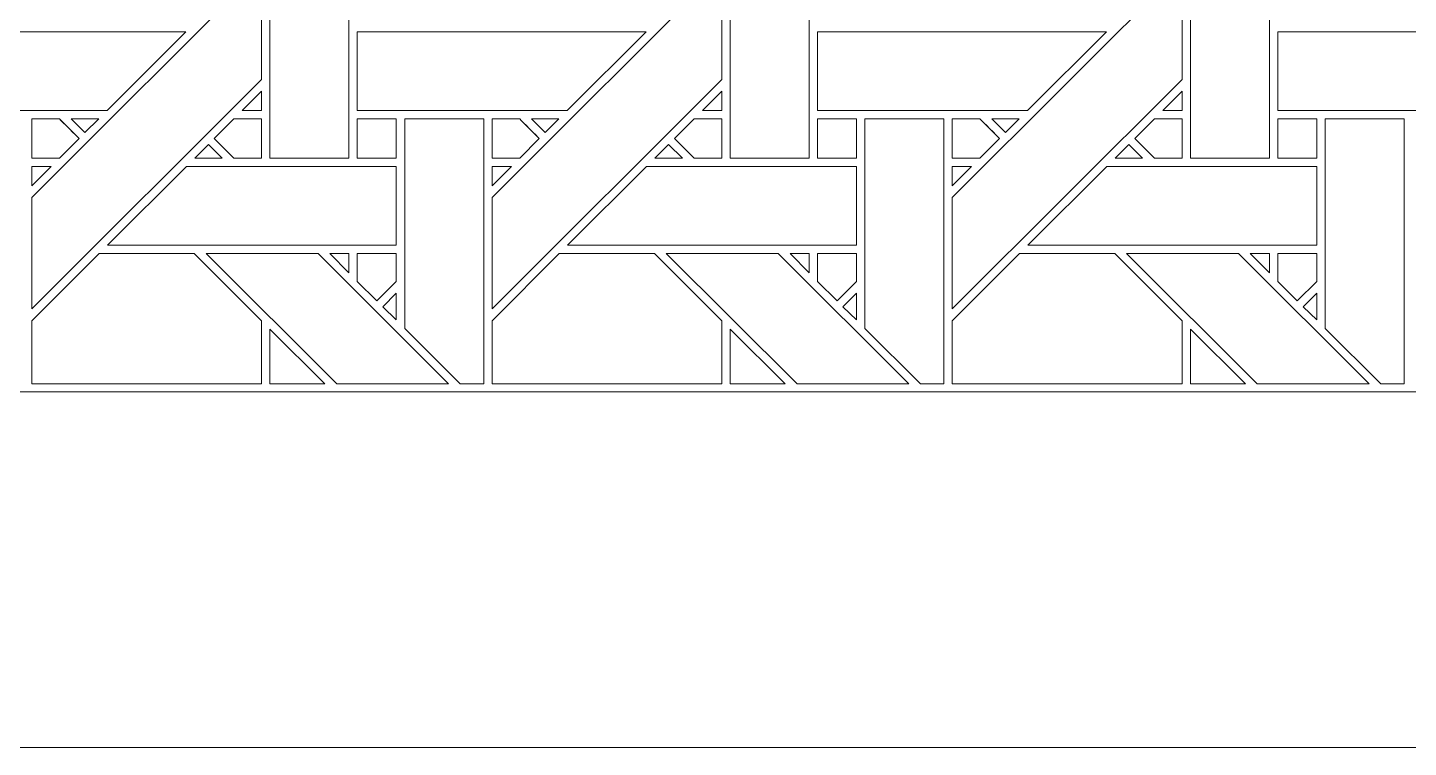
# Model space of a CAD drawing. Header units: inches. Extents: x 6.4 to 18.4, y 3.1 to 15.1.
# Drawn here: x 9.766 to 12.612, y 3.095 to 4.58 of the extents above; entities that cross this region are included whole.
import ezdxf

# ---------------------------------------------------------------- set-up
doc = ezdxf.new("R2010")
doc.units = ezdxf.units.IN
doc.header["$MEASUREMENT"] = 0
doc.layers.add('Design', color=7, linetype='Continuous', lineweight=0)

msp = doc.modelspace()

# ---------------------------------------------------------------- linework, layer by layer
at = {"layer": 'Design'}
for points, knots in [([(18.3821, 15.0948), (18.3821, 15.0948), (6.3829, 15.0948), (6.3829, 15.0948), (6.3829, 15.0948), (6.3829, 3.0948), (6.3829, 3.0948), (6.3829, 3.0948), (18.3829, 3.0948), (18.3829, 3.0948), (18.3829, 3.0948), (18.3829, 15.0948), (18.3829, 15.0948), (18.3829, 15.0948), (18.3821, 15.0948), (18.3821, 15.0948)], [0, 0, 0, 0, 1, 1, 1, 2, 2, 2, 3, 3, 3, 4, 4, 4, 5, 5, 5, 5]), ([(17.6485, 14.3611), (17.6485, 14.3611), (7.1165, 14.3611), (7.1165, 14.3611), (7.1165, 14.3611), (7.1165, 3.8284), (7.1165, 3.8284), (7.1165, 3.8284), (17.6492, 3.8284), (17.6492, 3.8284), (17.6492, 3.8284), (17.6492, 14.3611), (17.6492, 14.3611), (17.6492, 14.3611), (17.6485, 14.3611), (17.6485, 14.3611)], [0, 0, 0, 0, 1, 1, 1, 2, 2, 2, 3, 3, 3, 4, 4, 4, 5, 5, 5, 5]), ([(10.4278, 4.7445), (10.4278, 4.7445), (10.4278, 4.3108), (10.4278, 4.3108), (10.4278, 4.3108), (10.265, 4.3108), (10.265, 4.3108), (10.265, 4.3108), (10.265, 4.9066), (10.265, 4.9066), (10.265, 4.9066), (10.4278, 4.7445), (10.4278, 4.7445)], [0, 0, 0, 0, 1, 1, 1, 2, 2, 2, 3, 3, 3, 4, 4, 4, 4]), ([(11.3765, 4.7445), (11.3765, 4.7445), (11.3765, 4.3108), (11.3765, 4.3108), (11.3765, 4.3108), (11.2137, 4.3108), (11.2137, 4.3108), (11.2137, 4.3108), (11.2137, 4.9066), (11.2137, 4.9066), (11.2137, 4.9066), (11.3765, 4.7445), (11.3765, 4.7445)], [0, 0, 0, 0, 1, 1, 1, 2, 2, 2, 3, 3, 3, 4, 4, 4, 4]), ([(12.3252, 4.7444), (12.3252, 4.7444), (12.3252, 4.3108), (12.3252, 4.3108), (12.3252, 4.3108), (12.1625, 4.3108), (12.1625, 4.3108), (12.1625, 4.3108), (12.1625, 4.9066), (12.1625, 4.9066), (12.1625, 4.9066), (12.3252, 4.7444), (12.3252, 4.7444)], [0, 0, 0, 0, 1, 1, 1, 2, 2, 2, 3, 3, 3, 4, 4, 4, 4]), ([(9.7742, 4.2294), (9.7742, 4.2294), (10.2479, 4.703), (10.2479, 4.703), (10.2479, 4.703), (10.2479, 4.473), (10.2479, 4.473), (10.2479, 4.473), (9.7742, 3.9994), (9.7742, 3.9994), (9.7742, 3.9994), (9.7742, 4.2294), (9.7742, 4.2294)], [0, 0, 0, 0, 1, 1, 1, 2, 2, 2, 3, 3, 3, 4, 4, 4, 4]), ([(10.7229, 4.2294), (10.7229, 4.2294), (11.1966, 4.703), (11.1966, 4.703), (11.1966, 4.703), (11.1966, 4.473), (11.1966, 4.473), (11.1966, 4.473), (10.7229, 3.9994), (10.7229, 3.9994), (10.7229, 3.9994), (10.7229, 4.2294), (10.7229, 4.2294)], [0, 0, 0, 0, 1, 1, 1, 2, 2, 2, 3, 3, 3, 4, 4, 4, 4]), ([(11.6717, 4.2294), (11.6717, 4.2294), (12.1453, 4.7031), (12.1453, 4.7031), (12.1453, 4.7031), (12.1453, 4.473), (12.1453, 4.473), (12.1453, 4.473), (11.6717, 3.9994), (11.6717, 3.9994), (11.6717, 3.9994), (11.6717, 4.2294), (11.6717, 4.2294)], [0, 0, 0, 0, 1, 1, 1, 2, 2, 2, 3, 3, 3, 4, 4, 4, 4]), ([(9.4964, 4.4088), (9.4964, 4.4088), (9.4964, 4.5715), (9.4964, 4.5715), (9.4964, 4.5715), (10.0921, 4.5715), (10.0921, 4.5715), (10.0921, 4.5715), (9.9293, 4.4088), (9.9293, 4.4088), (9.9293, 4.4088), (9.4964, 4.4088), (9.4964, 4.4088)], [0, 0, 0, 0, 1, 1, 1, 2, 2, 2, 3, 3, 3, 4, 4, 4, 4]), ([(10.4451, 4.4088), (10.4451, 4.4088), (10.4451, 4.5715), (10.4451, 4.5715), (10.4451, 4.5715), (11.0408, 4.5715), (11.0408, 4.5715), (11.0408, 4.5715), (10.8781, 4.4088), (10.8781, 4.4088), (10.8781, 4.4088), (10.4451, 4.4088), (10.4451, 4.4088)], [0, 0, 0, 0, 1, 1, 1, 2, 2, 2, 3, 3, 3, 4, 4, 4, 4]), ([(11.3938, 4.4088), (11.3938, 4.4088), (11.3938, 4.5715), (11.3938, 4.5715), (11.3938, 4.5715), (11.9895, 4.5715), (11.9895, 4.5715), (11.9895, 4.5715), (11.8268, 4.4088), (11.8268, 4.4088), (11.8268, 4.4088), (11.3938, 4.4088), (11.3938, 4.4088)], [0, 0, 0, 0, 1, 1, 1, 2, 2, 2, 3, 3, 3, 4, 4, 4, 4]), ([(12.3425, 4.4088), (12.3425, 4.4088), (12.3425, 4.5715), (12.3425, 4.5715), (12.3425, 4.5715), (12.9382, 4.5715), (12.9382, 4.5715), (12.9382, 4.5715), (12.7755, 4.4088), (12.7755, 4.4088), (12.7755, 4.4088), (12.3425, 4.4088), (12.3425, 4.4088)], [0, 0, 0, 0, 1, 1, 1, 2, 2, 2, 3, 3, 3, 4, 4, 4, 4]), ([(10.2081, 4.4089), (10.2081, 4.4089), (10.2479, 4.4486), (10.2479, 4.4486), (10.2479, 4.4486), (10.2479, 4.4089), (10.2479, 4.4089), (10.2479, 4.4089), (10.2081, 4.4089), (10.2081, 4.4089)], [0, 0, 0, 0, 1, 1, 1, 2, 2, 2, 3, 3, 3, 3]), ([(11.1568, 4.4089), (11.1568, 4.4089), (11.1966, 4.4486), (11.1966, 4.4486), (11.1966, 4.4486), (11.1966, 4.4089), (11.1966, 4.4089), (11.1966, 4.4089), (11.1568, 4.4089), (11.1568, 4.4089)], [0, 0, 0, 0, 1, 1, 1, 2, 2, 2, 3, 3, 3, 3]), ([(12.1056, 4.4089), (12.1056, 4.4089), (12.1453, 4.4486), (12.1453, 4.4486), (12.1453, 4.4486), (12.1453, 4.4089), (12.1453, 4.4089), (12.1453, 4.4089), (12.1056, 4.4089), (12.1056, 4.4089)], [0, 0, 0, 0, 1, 1, 1, 2, 2, 2, 3, 3, 3, 3]), ([(9.8716, 4.3512), (9.8716, 4.3512), (9.8312, 4.3107), (9.8312, 4.3107), (9.8312, 4.3107), (9.7742, 4.3107), (9.7742, 4.3107), (9.7742, 4.3107), (9.7742, 4.3915), (9.7742, 4.3915), (9.7742, 4.3915), (9.8313, 4.3915), (9.8313, 4.3915), (9.8364, 4.3864), (9.8672, 4.3556), (9.8716, 4.3512)], [0, 0, 0, 0, 1, 1, 1, 2, 2, 2, 3, 3, 3, 4, 4, 4, 5, 5, 5, 5]), ([(9.7742, 4.3915), (9.7742, 4.3915), (9.8313, 4.3915), (9.8313, 4.3915), (9.8313, 4.3915), (9.8716, 4.3512), (9.8716, 4.3512), (9.8716, 4.3512), (9.8312, 4.3107), (9.8312, 4.3107), (9.8312, 4.3107), (9.7742, 4.3107), (9.7742, 4.3107), (9.7742, 4.3107), (9.7742, 4.3915), (9.7742, 4.3915)], [0, 0, 0, 0, 1, 1, 1, 2, 2, 2, 3, 3, 3, 4, 4, 4, 5, 5, 5, 5]), ([(9.9121, 4.3916), (9.9121, 4.3916), (9.8838, 4.3634), (9.8838, 4.3634), (9.8838, 4.3634), (9.8556, 4.3916), (9.8556, 4.3916), (9.8556, 4.3916), (9.9121, 4.3916), (9.9121, 4.3916)], [0, 0, 0, 0, 1, 1, 1, 2, 2, 2, 3, 3, 3, 3]), ([(10.1908, 4.3915), (10.1908, 4.3915), (10.2479, 4.3915), (10.2479, 4.3915), (10.2479, 4.3915), (10.2479, 4.3107), (10.2479, 4.3107), (10.2479, 4.3107), (10.1907, 4.3107), (10.1907, 4.3107), (10.1907, 4.3107), (10.1504, 4.3511), (10.1504, 4.3511), (10.1504, 4.3511), (10.1908, 4.3915), (10.1908, 4.3915)], [0, 0, 0, 0, 1, 1, 1, 2, 2, 2, 3, 3, 3, 4, 4, 4, 5, 5, 5, 5]), ([(10.1504, 4.3511), (10.1504, 4.3511), (10.1908, 4.3915), (10.1908, 4.3915), (10.1908, 4.3915), (10.2479, 4.3915), (10.2479, 4.3915), (10.2479, 4.3915), (10.2479, 4.3107), (10.2479, 4.3107), (10.2479, 4.3107), (10.1907, 4.3107), (10.1907, 4.3107), (10.1907, 4.3107), (10.1504, 4.3511), (10.1504, 4.3511)], [0, 0, 0, 0, 1, 1, 1, 2, 2, 2, 3, 3, 3, 4, 4, 4, 5, 5, 5, 5]), ([(10.4451, 4.3107), (10.4451, 4.3107), (10.4451, 4.3915), (10.4451, 4.3915), (10.4451, 4.3915), (10.5253, 4.3915), (10.5253, 4.3915), (10.5253, 4.3915), (10.5253, 4.3107), (10.5253, 4.3107), (10.5253, 4.3107), (10.4451, 4.3107), (10.4451, 4.3107)], [0, 0, 0, 0, 1, 1, 1, 2, 2, 2, 3, 3, 3, 4, 4, 4, 4]), ([(10.4451, 4.3915), (10.4451, 4.3915), (10.5253, 4.3915), (10.5253, 4.3915), (10.5253, 4.3915), (10.5253, 4.3107), (10.5253, 4.3107), (10.5253, 4.3107), (10.4451, 4.3107), (10.4451, 4.3107), (10.4451, 4.3107), (10.4451, 4.3915), (10.4451, 4.3915)], [0, 0, 0, 0, 1, 1, 1, 2, 2, 2, 3, 3, 3, 4, 4, 4, 4]), ([(10.7058, 3.8448), (10.7058, 3.8448), (10.6575, 3.8448), (10.6575, 3.8448), (10.6575, 3.8448), (10.5429, 3.9594), (10.5429, 3.9594), (10.5429, 3.9594), (10.5429, 4.3916), (10.5429, 4.3916), (10.5429, 4.3916), (10.7058, 4.3916), (10.7058, 4.3916), (10.7058, 4.3916), (10.7058, 3.8448), (10.7058, 3.8448)], [0, 0, 0, 0, 1, 1, 1, 2, 2, 2, 3, 3, 3, 4, 4, 4, 5, 5, 5, 5]), ([(10.8203, 4.3512), (10.8203, 4.3512), (10.7799, 4.3107), (10.7799, 4.3107), (10.7799, 4.3107), (10.7229, 4.3107), (10.7229, 4.3107), (10.7229, 4.3107), (10.7229, 4.3915), (10.7229, 4.3915), (10.7229, 4.3915), (10.78, 4.3915), (10.78, 4.3915), (10.7851, 4.3864), (10.8159, 4.3556), (10.8203, 4.3512)], [0, 0, 0, 0, 1, 1, 1, 2, 2, 2, 3, 3, 3, 4, 4, 4, 5, 5, 5, 5]), ([(10.7229, 4.3915), (10.7229, 4.3915), (10.78, 4.3915), (10.78, 4.3915), (10.7852, 4.3863), (10.816, 4.3555), (10.8203, 4.3512), (10.8203, 4.3512), (10.7799, 4.3107), (10.7799, 4.3107), (10.7799, 4.3107), (10.7229, 4.3107), (10.7229, 4.3107), (10.7229, 4.3107), (10.7229, 4.3915), (10.7229, 4.3915)], [0, 0, 0, 0, 1, 1, 1, 2, 2, 2, 3, 3, 3, 4, 4, 4, 5, 5, 5, 5]), ([(10.8608, 4.3916), (10.8608, 4.3916), (10.8325, 4.3634), (10.8325, 4.3634), (10.8325, 4.3634), (10.8044, 4.3916), (10.8044, 4.3916), (10.8044, 4.3916), (10.8608, 4.3916), (10.8608, 4.3916)], [0, 0, 0, 0, 1, 1, 1, 2, 2, 2, 3, 3, 3, 3]), ([(11.1396, 4.3915), (11.1396, 4.3915), (11.1966, 4.3915), (11.1966, 4.3915), (11.1966, 4.3915), (11.1966, 4.3107), (11.1966, 4.3107), (11.1966, 4.3107), (11.1395, 4.3107), (11.1395, 4.3107), (11.1395, 4.3107), (11.0991, 4.3511), (11.0991, 4.3511), (11.0991, 4.3511), (11.1396, 4.3915), (11.1396, 4.3915)], [0, 0, 0, 0, 1, 1, 1, 2, 2, 2, 3, 3, 3, 4, 4, 4, 5, 5, 5, 5]), ([(11.0991, 4.3511), (11.0991, 4.3511), (11.1396, 4.3915), (11.1396, 4.3915), (11.1396, 4.3915), (11.1966, 4.3915), (11.1966, 4.3915), (11.1966, 4.3915), (11.1966, 4.3107), (11.1966, 4.3107), (11.1966, 4.3107), (11.1395, 4.3107), (11.1395, 4.3107), (11.1395, 4.3107), (11.0991, 4.3511), (11.0991, 4.3511)], [0, 0, 0, 0, 1, 1, 1, 2, 2, 2, 3, 3, 3, 4, 4, 4, 5, 5, 5, 5]), ([(11.3938, 4.3107), (11.3938, 4.3107), (11.3938, 4.3915), (11.3938, 4.3915), (11.3938, 4.3915), (11.474, 4.3915), (11.474, 4.3915), (11.474, 4.3915), (11.474, 4.3107), (11.474, 4.3107), (11.474, 4.3107), (11.3938, 4.3107), (11.3938, 4.3107)], [0, 0, 0, 0, 1, 1, 1, 2, 2, 2, 3, 3, 3, 4, 4, 4, 4]), ([(11.3938, 4.3915), (11.3938, 4.3915), (11.474, 4.3915), (11.474, 4.3915), (11.474, 4.3915), (11.474, 4.3107), (11.474, 4.3107), (11.474, 4.3107), (11.3938, 4.3107), (11.3938, 4.3107), (11.3938, 4.3107), (11.3938, 4.3915), (11.3938, 4.3915)], [0, 0, 0, 0, 1, 1, 1, 2, 2, 2, 3, 3, 3, 4, 4, 4, 4]), ([(11.6545, 3.8448), (11.6545, 3.8448), (11.6062, 3.8448), (11.6062, 3.8448), (11.6062, 3.8448), (11.4916, 3.9594), (11.4916, 3.9594), (11.4916, 3.9594), (11.4916, 4.3916), (11.4916, 4.3916), (11.4916, 4.3916), (11.6545, 4.3916), (11.6545, 4.3916), (11.6545, 4.3916), (11.6545, 3.8448), (11.6545, 3.8448)], [0, 0, 0, 0, 1, 1, 1, 2, 2, 2, 3, 3, 3, 4, 4, 4, 5, 5, 5, 5]), ([(11.7691, 4.3512), (11.7691, 4.3512), (11.7286, 4.3107), (11.7286, 4.3107), (11.7286, 4.3107), (11.6717, 4.3107), (11.6717, 4.3107), (11.6717, 4.3107), (11.6717, 4.3915), (11.6717, 4.3915), (11.6717, 4.3915), (11.7287, 4.3915), (11.7287, 4.3915), (11.7339, 4.3864), (11.7646, 4.3556), (11.7691, 4.3512)], [0, 0, 0, 0, 1, 1, 1, 2, 2, 2, 3, 3, 3, 4, 4, 4, 5, 5, 5, 5]), ([(11.6717, 4.3915), (11.6717, 4.3915), (11.7287, 4.3915), (11.7287, 4.3915), (11.7337, 4.3865), (11.7645, 4.3557), (11.7691, 4.3512), (11.7691, 4.3512), (11.7286, 4.3107), (11.7286, 4.3107), (11.7286, 4.3107), (11.6717, 4.3107), (11.6717, 4.3107), (11.6717, 4.3107), (11.6717, 4.3915), (11.6717, 4.3915)], [0, 0, 0, 0, 1, 1, 1, 2, 2, 2, 3, 3, 3, 4, 4, 4, 5, 5, 5, 5]), ([(11.8095, 4.3916), (11.8095, 4.3916), (11.7813, 4.3634), (11.7813, 4.3634), (11.7813, 4.3634), (11.7531, 4.3916), (11.7531, 4.3916), (11.7531, 4.3916), (11.8095, 4.3916), (11.8095, 4.3916)], [0, 0, 0, 0, 1, 1, 1, 2, 2, 2, 3, 3, 3, 3]), ([(12.0883, 4.3915), (12.0883, 4.3915), (12.1453, 4.3915), (12.1453, 4.3915), (12.1453, 4.3915), (12.1453, 4.3107), (12.1453, 4.3107), (12.1453, 4.3107), (12.0882, 4.3107), (12.0882, 4.3107), (12.0882, 4.3107), (12.0479, 4.3511), (12.0479, 4.3511), (12.0479, 4.3511), (12.0883, 4.3915), (12.0883, 4.3915)], [0, 0, 0, 0, 1, 1, 1, 2, 2, 2, 3, 3, 3, 4, 4, 4, 5, 5, 5, 5]), ([(12.0479, 4.3511), (12.0479, 4.3511), (12.0883, 4.3915), (12.0883, 4.3915), (12.0883, 4.3915), (12.1453, 4.3915), (12.1453, 4.3915), (12.1453, 4.3915), (12.1453, 4.3107), (12.1453, 4.3107), (12.1453, 4.3107), (12.0882, 4.3107), (12.0882, 4.3107), (12.0882, 4.3107), (12.0479, 4.3511), (12.0479, 4.3511)], [0, 0, 0, 0, 1, 1, 1, 2, 2, 2, 3, 3, 3, 4, 4, 4, 5, 5, 5, 5]), ([(12.3425, 4.3107), (12.3425, 4.3107), (12.3425, 4.3915), (12.3425, 4.3915), (12.3425, 4.3915), (12.4228, 4.3915), (12.4228, 4.3915), (12.4228, 4.3915), (12.4228, 4.3107), (12.4228, 4.3107), (12.4228, 4.3107), (12.3425, 4.3107), (12.3425, 4.3107)], [0, 0, 0, 0, 1, 1, 1, 2, 2, 2, 3, 3, 3, 4, 4, 4, 4]), ([(12.4228, 4.3915), (12.4228, 4.3915), (12.4228, 4.3107), (12.4228, 4.3107), (12.4228, 4.3107), (12.3425, 4.3107), (12.3425, 4.3107), (12.3425, 4.3107), (12.3425, 4.3915), (12.3425, 4.3915), (12.3425, 4.3915), (12.4228, 4.3915), (12.4228, 4.3915)], [0, 0, 0, 0, 1, 1, 1, 2, 2, 2, 3, 3, 3, 4, 4, 4, 4]), ([(12.6032, 3.8448), (12.6032, 3.8448), (12.5549, 3.8448), (12.5549, 3.8448), (12.5549, 3.8448), (12.4403, 3.9594), (12.4403, 3.9594), (12.4403, 3.9594), (12.4403, 4.3916), (12.4403, 4.3916), (12.4403, 4.3916), (12.6032, 4.3916), (12.6032, 4.3916), (12.6032, 4.3916), (12.6032, 3.8448), (12.6032, 3.8448)], [0, 0, 0, 0, 1, 1, 1, 2, 2, 2, 3, 3, 3, 4, 4, 4, 5, 5, 5, 5]), ([(10.1666, 4.3108), (10.1666, 4.3108), (10.11, 4.3108), (10.11, 4.3108), (10.11, 4.3108), (10.1383, 4.339), (10.1383, 4.339), (10.1383, 4.339), (10.1666, 4.3108), (10.1666, 4.3108)], [0, 0, 0, 0, 1, 1, 1, 2, 2, 2, 3, 3, 3, 3]), ([(11.1153, 4.3108), (11.1153, 4.3108), (11.0588, 4.3108), (11.0588, 4.3108), (11.0588, 4.3108), (11.087, 4.339), (11.087, 4.339), (11.087, 4.339), (11.1153, 4.3108), (11.1153, 4.3108)], [0, 0, 0, 0, 1, 1, 1, 2, 2, 2, 3, 3, 3, 3]), ([(12.064, 4.3108), (12.064, 4.3108), (12.0075, 4.3108), (12.0075, 4.3108), (12.0075, 4.3108), (12.0358, 4.339), (12.0358, 4.339), (12.0358, 4.339), (12.064, 4.3108), (12.064, 4.3108)], [0, 0, 0, 0, 1, 1, 1, 2, 2, 2, 3, 3, 3, 3]), ([(9.814, 4.2936), (9.814, 4.2936), (9.7742, 4.2538), (9.7742, 4.2538), (9.7742, 4.2538), (9.7742, 4.2936), (9.7742, 4.2936), (9.7742, 4.2936), (9.814, 4.2936), (9.814, 4.2936)], [0, 0, 0, 0, 1, 1, 1, 2, 2, 2, 3, 3, 3, 3]), ([(10.0929, 4.2936), (10.0929, 4.2936), (10.5253, 4.2936), (10.5253, 4.2936), (10.5253, 4.2936), (10.5253, 4.1308), (10.5253, 4.1308), (10.5253, 4.1308), (9.93, 4.1308), (9.93, 4.1308), (9.93, 4.1308), (10.0929, 4.2936), (10.0929, 4.2936)], [0, 0, 0, 0, 1, 1, 1, 2, 2, 2, 3, 3, 3, 4, 4, 4, 4]), ([(10.7628, 4.2936), (10.7628, 4.2936), (10.7229, 4.2538), (10.7229, 4.2538), (10.7229, 4.2538), (10.7229, 4.2936), (10.7229, 4.2936), (10.7229, 4.2936), (10.7628, 4.2936), (10.7628, 4.2936)], [0, 0, 0, 0, 1, 1, 1, 2, 2, 2, 3, 3, 3, 3]), ([(11.0416, 4.2936), (11.0416, 4.2936), (11.4741, 4.2936), (11.4741, 4.2936), (11.4741, 4.2936), (11.4741, 4.1308), (11.4741, 4.1308), (11.4741, 4.1308), (10.8788, 4.1308), (10.8788, 4.1308), (10.8788, 4.1308), (11.0416, 4.2936), (11.0416, 4.2936)], [0, 0, 0, 0, 1, 1, 1, 2, 2, 2, 3, 3, 3, 4, 4, 4, 4]), ([(11.7115, 4.2936), (11.7115, 4.2936), (11.6717, 4.2538), (11.6717, 4.2538), (11.6717, 4.2538), (11.6717, 4.2936), (11.6717, 4.2936), (11.6717, 4.2936), (11.7115, 4.2936), (11.7115, 4.2936)], [0, 0, 0, 0, 1, 1, 1, 2, 2, 2, 3, 3, 3, 3]), ([(11.9904, 4.2936), (11.9904, 4.2936), (12.4228, 4.2936), (12.4228, 4.2936), (12.4228, 4.2936), (12.4228, 4.1308), (12.4228, 4.1308), (12.4228, 4.1308), (11.8275, 4.1308), (11.8275, 4.1308), (11.8275, 4.1308), (11.9904, 4.2936), (11.9904, 4.2936)], [0, 0, 0, 0, 1, 1, 1, 2, 2, 2, 3, 3, 3, 4, 4, 4, 4]), ([(9.7742, 3.8448), (9.7742, 3.8448), (9.7742, 3.9749), (9.7742, 3.9749), (9.7742, 3.9749), (9.9129, 4.1136), (9.9129, 4.1136), (9.9129, 4.1136), (10.1091, 4.1136), (10.1091, 4.1136), (10.1091, 4.1136), (10.2478, 3.9749), (10.2478, 3.9749), (10.2478, 3.9749), (10.2478, 3.8448), (10.2478, 3.8448), (10.2478, 3.8448), (9.7742, 3.8448), (9.7742, 3.8448)], [0, 0, 0, 0, 1, 1, 1, 2, 2, 2, 3, 3, 3, 4, 4, 4, 5, 5, 5, 6, 6, 6, 6]), ([(9.7742, 3.8448), (9.7742, 3.8448), (9.7742, 3.9749), (9.7742, 3.9749), (9.7742, 3.9749), (9.9129, 4.1136), (9.9129, 4.1136), (9.9129, 4.1136), (10.1091, 4.1136), (10.1091, 4.1136), (10.1091, 4.1136), (10.2478, 3.9749), (10.2478, 3.9749), (10.2478, 3.9749), (10.2478, 3.8448), (10.2478, 3.8448), (10.2478, 3.8448), (9.7742, 3.8448), (9.7742, 3.8448)], [0, 0, 0, 0, 1, 1, 1, 2, 2, 2, 3, 3, 3, 4, 4, 4, 5, 5, 5, 6, 6, 6, 6]), ([(10.3643, 4.1137), (10.3643, 4.1137), (10.6332, 3.8448), (10.6332, 3.8448), (10.6332, 3.8448), (10.403, 3.8448), (10.403, 3.8448), (10.403, 3.8448), (10.1334, 4.1137), (10.1334, 4.1137), (10.1334, 4.1137), (10.3643, 4.1137), (10.3643, 4.1137)], [0, 0, 0, 0, 1, 1, 1, 2, 2, 2, 3, 3, 3, 4, 4, 4, 4]), ([(10.4279, 4.1137), (10.4279, 4.1137), (10.4279, 4.0739), (10.4279, 4.0739), (10.4279, 4.0739), (10.3884, 4.1137), (10.3884, 4.1137), (10.3884, 4.1137), (10.4279, 4.1137), (10.4279, 4.1137)], [0, 0, 0, 0, 1, 1, 1, 2, 2, 2, 3, 3, 3, 3]), ([(10.5253, 4.1137), (10.5253, 4.1137), (10.5253, 4.0561), (10.5253, 4.0561), (10.5253, 4.0561), (10.4854, 4.0161), (10.4854, 4.0161), (10.4854, 4.0161), (10.445, 4.0564), (10.445, 4.0564), (10.445, 4.0564), (10.445, 4.1137), (10.445, 4.1137), (10.445, 4.1137), (10.5253, 4.1137), (10.5253, 4.1137)], [0, 0, 0, 0, 1, 1, 1, 2, 2, 2, 3, 3, 3, 4, 4, 4, 5, 5, 5, 5]), ([(10.4854, 4.0161), (10.4854, 4.0161), (10.445, 4.0564), (10.445, 4.0564), (10.445, 4.0564), (10.445, 4.1137), (10.445, 4.1137), (10.445, 4.1137), (10.5253, 4.1137), (10.5253, 4.1137), (10.5253, 4.1137), (10.5253, 4.0561), (10.5253, 4.0561), (10.5253, 4.0561), (10.4854, 4.0161), (10.4854, 4.0161)], [0, 0, 0, 0, 1, 1, 1, 2, 2, 2, 3, 3, 3, 4, 4, 4, 5, 5, 5, 5]), ([(10.7229, 3.8448), (10.7229, 3.8448), (10.7229, 3.9749), (10.7229, 3.9749), (10.7229, 3.9749), (10.8616, 4.1136), (10.8616, 4.1136), (10.8616, 4.1136), (11.0578, 4.1136), (11.0578, 4.1136), (11.0578, 4.1136), (11.1966, 3.9749), (11.1966, 3.9749), (11.1966, 3.9749), (11.1966, 3.8448), (11.1966, 3.8448), (11.1966, 3.8448), (10.7229, 3.8448), (10.7229, 3.8448)], [0, 0, 0, 0, 1, 1, 1, 2, 2, 2, 3, 3, 3, 4, 4, 4, 5, 5, 5, 6, 6, 6, 6]), ([(10.7229, 3.8448), (10.7229, 3.8448), (10.7229, 3.9749), (10.7229, 3.9749), (10.7229, 3.9749), (10.8616, 4.1136), (10.8616, 4.1136), (10.8616, 4.1136), (11.0578, 4.1136), (11.0578, 4.1136), (11.0578, 4.1136), (11.1966, 3.9749), (11.1966, 3.9749), (11.1966, 3.9749), (11.1966, 3.8448), (11.1966, 3.8448), (11.1966, 3.8448), (10.7229, 3.8448), (10.7229, 3.8448)], [0, 0, 0, 0, 1, 1, 1, 2, 2, 2, 3, 3, 3, 4, 4, 4, 5, 5, 5, 6, 6, 6, 6]), ([(11.313, 4.1137), (11.313, 4.1137), (11.582, 3.8448), (11.582, 3.8448), (11.582, 3.8448), (11.3517, 3.8448), (11.3517, 3.8448), (11.3517, 3.8448), (11.0821, 4.1137), (11.0821, 4.1137), (11.0821, 4.1137), (11.313, 4.1137), (11.313, 4.1137)], [0, 0, 0, 0, 1, 1, 1, 2, 2, 2, 3, 3, 3, 4, 4, 4, 4]), ([(11.3766, 4.1137), (11.3766, 4.1137), (11.3766, 4.0739), (11.3766, 4.0739), (11.3766, 4.0739), (11.3372, 4.1137), (11.3372, 4.1137), (11.3372, 4.1137), (11.3766, 4.1137), (11.3766, 4.1137)], [0, 0, 0, 0, 1, 1, 1, 2, 2, 2, 3, 3, 3, 3]), ([(11.474, 4.1137), (11.474, 4.1137), (11.474, 4.0561), (11.474, 4.0561), (11.474, 4.0561), (11.4341, 4.0161), (11.4341, 4.0161), (11.4341, 4.0161), (11.3938, 4.0564), (11.3938, 4.0564), (11.3938, 4.0564), (11.3938, 4.1137), (11.3938, 4.1137), (11.3938, 4.1137), (11.474, 4.1137), (11.474, 4.1137)], [0, 0, 0, 0, 1, 1, 1, 2, 2, 2, 3, 3, 3, 4, 4, 4, 5, 5, 5, 5]), ([(11.4341, 4.0161), (11.4341, 4.0161), (11.3938, 4.0564), (11.3938, 4.0564), (11.3938, 4.0564), (11.3938, 4.1137), (11.3938, 4.1137), (11.3938, 4.1137), (11.474, 4.1137), (11.474, 4.1137), (11.474, 4.1137), (11.474, 4.0561), (11.474, 4.0561), (11.474, 4.0561), (11.4341, 4.0161), (11.4341, 4.0161)], [0, 0, 0, 0, 1, 1, 1, 2, 2, 2, 3, 3, 3, 4, 4, 4, 5, 5, 5, 5]), ([(11.6717, 3.8448), (11.6717, 3.8448), (11.6717, 3.9749), (11.6717, 3.9749), (11.6717, 3.9749), (11.8104, 4.1136), (11.8104, 4.1136), (11.8104, 4.1136), (12.0066, 4.1136), (12.0066, 4.1136), (12.0066, 4.1136), (12.1453, 3.9749), (12.1453, 3.9749), (12.1453, 3.9749), (12.1453, 3.8448), (12.1453, 3.8448), (12.1453, 3.8448), (11.6717, 3.8448), (11.6717, 3.8448)], [0, 0, 0, 0, 1, 1, 1, 2, 2, 2, 3, 3, 3, 4, 4, 4, 5, 5, 5, 6, 6, 6, 6]), ([(11.6717, 3.8448), (11.6717, 3.8448), (11.6717, 3.9749), (11.6717, 3.9749), (11.6717, 3.9749), (11.8104, 4.1136), (11.8104, 4.1136), (11.8104, 4.1136), (12.0066, 4.1136), (12.0066, 4.1136), (12.0066, 4.1136), (12.1453, 3.9749), (12.1453, 3.9749), (12.1453, 3.9749), (12.1453, 3.8448), (12.1453, 3.8448), (12.1453, 3.8448), (11.6717, 3.8448), (11.6717, 3.8448)], [0, 0, 0, 0, 1, 1, 1, 2, 2, 2, 3, 3, 3, 4, 4, 4, 5, 5, 5, 6, 6, 6, 6]), ([(12.2618, 4.1137), (12.2618, 4.1137), (12.5307, 3.8448), (12.5307, 3.8448), (12.5307, 3.8448), (12.3004, 3.8448), (12.3004, 3.8448), (12.3004, 3.8448), (12.0308, 4.1137), (12.0308, 4.1137), (12.0308, 4.1137), (12.2618, 4.1137), (12.2618, 4.1137)], [0, 0, 0, 0, 1, 1, 1, 2, 2, 2, 3, 3, 3, 4, 4, 4, 4]), ([(12.3253, 4.1137), (12.3253, 4.1137), (12.3253, 4.0739), (12.3253, 4.0739), (12.3253, 4.0739), (12.2859, 4.1137), (12.2859, 4.1137), (12.2859, 4.1137), (12.3253, 4.1137), (12.3253, 4.1137)], [0, 0, 0, 0, 1, 1, 1, 2, 2, 2, 3, 3, 3, 3]), ([(12.4228, 4.1137), (12.4228, 4.1137), (12.4228, 4.0561), (12.4228, 4.0561), (12.4228, 4.0561), (12.3828, 4.0161), (12.3828, 4.0161), (12.3828, 4.0161), (12.3425, 4.0564), (12.3425, 4.0564), (12.3425, 4.0564), (12.3425, 4.1137), (12.3425, 4.1137), (12.3425, 4.1137), (12.4228, 4.1137), (12.4228, 4.1137)], [0, 0, 0, 0, 1, 1, 1, 2, 2, 2, 3, 3, 3, 4, 4, 4, 5, 5, 5, 5]), ([(12.3828, 4.0161), (12.3828, 4.0161), (12.3425, 4.0564), (12.3425, 4.0564), (12.3425, 4.0564), (12.3425, 4.1137), (12.3425, 4.1137), (12.3425, 4.1137), (12.4228, 4.1137), (12.4228, 4.1137), (12.4228, 4.1137), (12.4228, 4.0561), (12.4228, 4.0561), (12.4228, 4.0561), (12.3828, 4.0161), (12.3828, 4.0161)], [0, 0, 0, 0, 1, 1, 1, 2, 2, 2, 3, 3, 3, 4, 4, 4, 5, 5, 5, 5]), ([(10.5253, 4.0318), (10.5253, 4.0318), (10.5253, 3.9767), (10.5253, 3.9767), (10.5253, 3.9767), (10.4976, 4.0041), (10.4976, 4.0041), (10.4976, 4.0041), (10.5253, 4.0318), (10.5253, 4.0318)], [0, 0, 0, 0, 1, 1, 1, 2, 2, 2, 3, 3, 3, 3]), ([(11.4741, 4.0318), (11.4741, 4.0318), (11.4741, 3.9767), (11.4741, 3.9767), (11.4741, 3.9767), (11.4463, 4.0041), (11.4463, 4.0041), (11.4463, 4.0041), (11.4741, 4.0318), (11.4741, 4.0318)], [0, 0, 0, 0, 1, 1, 1, 2, 2, 2, 3, 3, 3, 3]), ([(12.4228, 4.0318), (12.4228, 4.0318), (12.4228, 3.9767), (12.4228, 3.9767), (12.4228, 3.9767), (12.395, 4.0041), (12.395, 4.0041), (12.395, 4.0041), (12.4228, 4.0318), (12.4228, 4.0318)], [0, 0, 0, 0, 1, 1, 1, 2, 2, 2, 3, 3, 3, 3]), ([(10.265, 3.9579), (10.265, 3.9579), (10.3786, 3.8448), (10.3786, 3.8448), (10.3786, 3.8448), (10.265, 3.8448), (10.265, 3.8448), (10.265, 3.8448), (10.265, 3.9579), (10.265, 3.9579)], [0, 0, 0, 0, 1, 1, 1, 2, 2, 2, 3, 3, 3, 3]), ([(11.2137, 3.9579), (11.2137, 3.9579), (11.3273, 3.8448), (11.3273, 3.8448), (11.3273, 3.8448), (11.2137, 3.8448), (11.2137, 3.8448), (11.2137, 3.8448), (11.2137, 3.9579), (11.2137, 3.9579)], [0, 0, 0, 0, 1, 1, 1, 2, 2, 2, 3, 3, 3, 3]), ([(12.1625, 3.9579), (12.1625, 3.9579), (12.276, 3.8448), (12.276, 3.8448), (12.276, 3.8448), (12.1625, 3.8448), (12.1625, 3.8448), (12.1625, 3.8448), (12.1625, 3.9579), (12.1625, 3.9579)], [0, 0, 0, 0, 1, 1, 1, 2, 2, 2, 3, 3, 3, 3])]:
    msp.add_open_spline(points, degree=3, knots=knots, dxfattribs=at)

doc.saveas('drawing.dxf')
